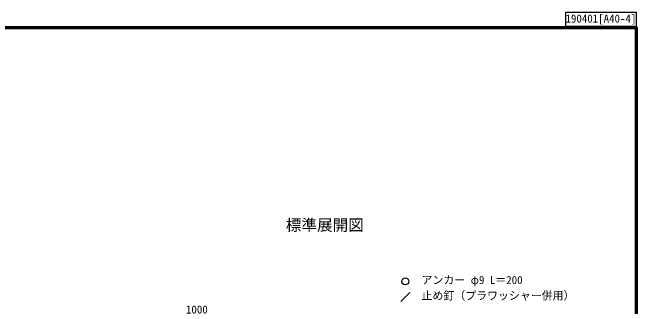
# Model space of a CAD drawing. Units: millimetres, scale not verified. Extents: x 200 to 8200, y 200 to 5838.
# Drawn here: x 4200 to 8200, y 3956 to 5838 of the extents above; entities that cross this region are included whole.
import ezdxf
from ezdxf.enums import TextEntityAlignment as Align

# ---------------------------------------------------------------- set-up
doc = ezdxf.new("R2010")
doc.units = ezdxf.units.MM
doc.header["$LTSCALE"] = 20
for name, color, linetype, lineweight in [('C-DOC', 3, 'Continuous', 25), ('C-STR-DIM', 1, 'Continuous', 13), ('C-STR-TXT', 7, 'Continuous', 25), ('C-TTL', 2, 'Continuous', 70)]:
    doc.layers.add(name, color=color, linetype=linetype, lineweight=lineweight)
doc.layers.add('C-TTL-TXT', color=7, linetype='Continuous')
doc.styles.add('ＭＳ ゴシック', font='')
doc.styles.get('ＭＳ ゴシック').set_extended_font_data('MS Gothic')

msp = doc.modelspace()

# ---------------------------------------------------------------- linework, layer by layer
at = {"layer": 'C-DOC'}
for p, q in [((8200, 5837.75), (7745, 5837.75)), ((7745, 5837.75), (7745, 5749.75)), ((8200, 5749.75), (8200, 5837.75)), ((7745, 5749.75), (8200, 5749.75))]:
    msp.add_line(p, q, dxfattribs=at)
at = {"layer": 'C-STR-TXT'}
msp.add_line((6689.42, 3988.3), (6745.99, 4044.87), dxfattribs=at)
msp.add_circle((6717.71, 4116.58), 22, dxfattribs=at)
at = {"layer": 'C-TTL'}
msp.add_lwpolyline([(200, 200), (8200, 200), (8200, 5740), (200, 5740)], close=True, dxfattribs=at)

# ---------------------------------------------------------------- texts
at = {"layer": 'C-DOC', "style": 'ＭＳ ゴシック'}
msp.add_text('190401[A40-4]', height=51.32, dxfattribs=at).set_placement((7745, 5757.75), align=Align.BOTTOM_LEFT)
at = {"layer": 'C-STR-DIM', "color": 7, "style": 'ＭＳ ゴシック'}
msp.add_text('1000', height=51.32, dxfattribs=at).set_placement((5312.13, 3895.13), align=Align.BOTTOM_LEFT)
at = {"layer": 'C-STR-TXT', "style": 'ＭＳ ゴシック'}
for s, p in [('アンカー φ9 L＝200', (6822.17, 4084.08)), ('止め釘（プラワッシャー併用）', (6822.17, 3984.08))]:
    msp.add_text(s, height=51.32, dxfattribs=at).set_placement(p, align=Align.BOTTOM_LEFT)
at = {"layer": 'C-TTL-TXT', "style": 'ＭＳ ゴシック'}
msp.add_text('標準展開図', height=73.31, dxfattribs=at).set_placement((5951.75, 4513.67), align=Align.TOP_LEFT)

doc.saveas('drawing.dxf')
